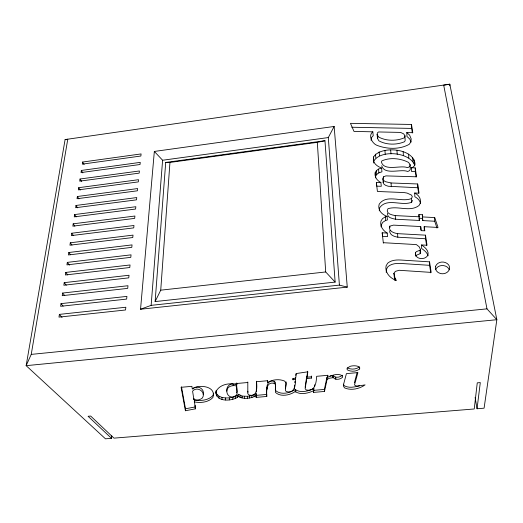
<?xml version="1.0" encoding="UTF-8"?>
<svg xmlns="http://www.w3.org/2000/svg" width="523" height="523" viewBox="0 0 523 523"><rect width="100%" height="100%" fill="white"/><g stroke="black" fill="none" stroke-linecap="round" stroke-linejoin="round"><path stroke-width="0.78" d="M247.379 396.31L242.064 396.081L238.723 394.296L238.704 396.316L240.116 397.395L244.496 398.395L247.379 398.317L247.379 396.31L251.818 395.571L256.185 393.682L256.152 397.382L266.776 396.46C266.573 390.988 265.965 381.287 274.229 383.366L275.451 384.49L275.51 392.459C280.661 397.232 289.925 395.27 295.247 391.524L295.175 389.498C289.873 393.25 280.596 395.218 275.471 390.433L275.294 389.223M244.496 398.395L244.503 396.388M371.075 140.275L371.513 137.529L373.219 135.705L372.814 131.822L353.999 131.423L350.449 123.343L411.503 124.454L412.784 132.705L406.789 132.567L406.979 136.496L409.797 139.072L411.019 142.053M240.116 397.395L240.122 395.381M242.057 398.088L242.064 396.081M216.045 391.531C219.346 384.477 230.015 382.215 236.756 384.98L236.775 382.921M216.764 396.14L216.816 394.126L215.979 391.943C216.071 402.037 230.859 401.318 237.279 397.447L237.298 395.434L238.723 394.296M235.37 398.493L235.389 396.486L237.298 395.434M232.774 399.343L232.8 397.343L235.389 396.486M233.134 385.667A2.948 1.19 0.2 0 1 236.559 386.229L237.096 393.61L236.671 394.832C228.074 402.723 221.412 386.654 233.134 385.667L233.153 383.607C229.329 383.758 226.008 387.281 226.838 391.171M229.336 399.886L229.362 397.879L232.8 397.343M225.57 399.964L225.603 397.964L222.04 397.454L218.993 396.218L216.816 394.126M222 399.454L222.04 397.454M218.947 398.232L218.993 396.218M236.756 384.98L236.788 383.49L247.804 382.503M449.78 85.818L449.813 84.19L65.1 139.569L26.15 365.662L105.463 438.81L111.517 438.339L111.765 435.907M256.486 381.221C257.041 386.602 257.898 397.179 249.255 395.094L247.817 393.754L247.804 381.973M256.296 391.923L256.538 381.718L267.639 380.718L267.567 382.411C272.581 379.508 279.236 378.744 284.59 381.077L285.898 382.62L286.173 383.98L285.375 389.785L285.512 390.792L286.539 391.629C295.403 393.747 295.743 383.777 295.475 377.443L295.273 378.959M256.152 397.382L256.185 393.682M193.915 399.683L192.588 391.171C197.125 385.628 206.663 392.296 202.198 398.166C199.923 399.932 196.668 400.618 193.915 399.683L193.968 398.343M194.229 401.873C200.518 403.2 208.291 402.377 212.881 397.545C216.614 386.033 199.355 384.163 192.248 388.72L191.889 386.327L181.089 387.301L185.404 410.738L195.301 408.868L194.308 399.879C200.59 401.213 208.37 400.376 212.933 395.532L213.704 393.146M195.301 408.868L195.354 407.561M404.998 135.862L404.279 137.85C396.349 141.184 386.072 141.164 378.469 136.928L377.109 134.378L377.488 132.809L378.6 131.959L400.592 132.411L403.723 133.914L404.998 135.862L405.155 140.7L404.482 141.759C396.604 145.074 386.379 145.041 378.835 140.805L377.482 138.262L377.109 134.378M185.404 410.738L185.495 408.783L181.481 386.811M215.927 393.969L216.038 390.714M266.776 396.46C266.41 390.858 265.338 379.234 274.189 381.3L275.412 382.431L275.464 388.478M286.114 381.921L285.46 388.759M387.648 213.26L387.563 214.554L388.308 216.352L389.968 217.627L392.427 218.522L395.512 219.222L419.368 220.458L418.916 214.574L422.368 214.731L422.793 220.582L434.705 221.242L437.012 228.061M155.128 301.568L160.731 290.167L169.949 162.424L317.324 142.348L324.966 140.726L335.132 282.093L155.128 301.568L165.713 162.437L324.966 140.726M386.216 272.352L386.451 269.26L388.001 266.625C391.629 263.527 396.65 263.213 401.213 263.487L429.605 265.324L430.749 272.823M375.494 177.944L375.22 172.583L376.39 170.603L378.515 169.073L381.594 168.04L381.947 171.825L378.894 172.858L376.776 174.375L375.619 176.349M140.543 309.23L151.134 305.354L162.607 160.241L154.337 151.441L334.145 126.468L347.265 287.127L140.543 309.23L154.337 151.441M375.22 172.583C374.207 176.833 377.266 180.781 380.914 182.579L381.28 186.319L376.756 186.136L376.357 182.403L380.914 182.579M381.123 226.917L381.3 224.766L382.803 222.295L385.673 220.431L387.412 219.974L387.079 216.352C381.967 214.724 377.331 209.913 379.188 204.218C386.49 193.673 401.37 202.754 411.496 198.531L412.301 196.648L411.457 195.079L407.064 193.065L404.004 192.556L377.41 191.47L376.357 182.403M203.212 394.532C204.924 388.458 196.661 384.503 192.673 389.132M379.286 210.841L379.567 207.879C386.811 197.38 401.599 206.441 411.66 202.251L412.457 200.368M373.461 161.502L373.605 156.92C380.868 145.119 415.765 148.212 414.85 165.275M373.782 163.026L373.605 156.92M295.547 379.521L292.965 379.75L293.115 378.43L295.672 378.194L296.358 373.527L307.864 371.807L306.949 377.181L311.662 376.763L311.486 378.096L306.785 378.515L305.131 388.733L306.308 390.014C315.062 391.57 316.265 383.287 316.624 376.312L327.993 375.292L327.575 377.371C331.915 375.233 337.492 373.102 342.094 375.573L342.67 376.455L342.539 377.318C340.198 379.489 335.596 380.371 333.314 377.671L329.51 378.194L327.091 379.312L324.489 391.452L313.617 392.394L313.552 391.047M65.1 139.569L67.768 139.249L31.236 354.391L26.15 365.662L496.85 319.71L486.985 308.858L443.694 85.144L449.813 84.19L496.85 319.71L484.082 408.182L477.054 408.751L480.291 382.588L477.264 382.843L474.25 408.979L113.955 438.143L90.675 416.053L88.08 416.275L111.517 438.339M383.333 242.698L416.406 244.594L419.132 246.732L420.433 249.36L420.119 250.151L416.471 251.602L415.537 252.537L415.334 254.132L416.223 256.342C419.23 259.859 425.814 259.258 427.971 255.119C429.076 250.576 424.839 247.242 421.545 244.954L421.643 248.497C424.251 250.406 427.226 252.511 428.043 255.825M294.456 385.026L294.318 388.582M294.763 382.751L294.965 381.234M295.711 375.331L295.94 373.768M59.38 314.388L58.968 317.115L125.566 309.982L125.84 307.236L59.38 314.388L62.034 317.415M61.021 303.628L60.616 306.301L126.651 299.084L126.919 296.391L61.021 303.628L63.12 306.086M62.636 293.05L62.237 295.678L127.717 288.376L127.978 285.728L62.636 293.05L64.702 295.547M64.224 282.655L63.832 285.238L128.763 277.857L129.024 275.255L64.224 282.655L66.264 285.185M65.78 272.431L65.395 274.974L129.789 267.521L130.044 264.965L65.78 272.431L67.8 275M67.317 262.383L66.937 264.88L130.802 257.355L131.051 254.845L67.317 262.383L69.448 265.168M68.827 252.504L68.448 254.956L131.796 247.366L132.044 244.895L68.827 252.504L70.507 254.753M70.304 242.783L69.938 245.195L132.777 237.54L133.019 235.115L70.304 242.783L71.971 245.065M71.762 233.225L71.403 235.598L133.738 227.884L133.973 225.491L71.762 233.225L73.41 235.527M73.2 223.818L72.841 226.158L134.679 218.385L134.914 216.032L73.2 223.818L74.822 226.145M74.612 214.567L74.259 216.868L135.607 209.037L135.843 206.722L74.612 214.567L76.214 216.914M75.998 205.461L75.652 207.723L136.523 199.845L136.751 197.57L75.998 205.461L77.587 207.834M77.365 196.504L77.025 198.727L137.425 190.797L137.647 188.561L77.365 196.504L78.934 198.89M78.712 187.685L78.378 189.875L138.307 181.899L138.53 179.696L78.712 187.685L80.261 190.091M80.039 179.003L79.705 181.161L139.183 173.139L139.399 170.969L80.039 179.003L81.568 181.429M81.34 170.452L81.019 172.577L140.04 164.516L140.249 162.378L81.34 170.452L82.856 172.904M82.627 162.038L82.307 164.13L140.883 156.024L141.092 153.925L82.627 162.038L84.125 164.503M307.504 371.238L306.949 377.181M295.175 389.498C300.535 393.283 308.328 391.158 313.859 388.55L313.519 390.367L324.371 389.426L326.967 377.233L327.091 379.312M313.617 392.394L313.859 388.55M422.702 216.927L434.698 217.575L438.058 227.453L424.192 226.688L424.82 230.806L421.329 230.669L420.714 226.551L393.459 225.125L389.779 226.178L389.36 228.342C390.276 231.937 394.335 233.095 397.565 233.637L425.487 235.16L427.03 245.241L421.545 244.954M389.962 230.48L389.687 231.918C390.583 235.494 394.617 236.658 397.826 237.2L425.559 238.75L426.618 245.699M377.482 138.262L377.861 136.699M357.078 372.762L354.359 382.849M418.603 193.098L417.785 187.75L388.321 186.26L385.784 185.436L383.993 184.227L383.189 182.619L383.601 181.278M383.189 182.619L382.836 178.866L383.457 176.846L385.954 175.885L416.57 176.807L415.21 167.87L410.83 167.759M236.69 392.806L237.115 391.583L236.573 384.176M415.537 252.537L415.68 256.041L416.609 255.113L420.231 253.668L420.433 249.36M347.265 287.127L339.407 285.113L328.3 137.562L334.145 126.468M435.633 269.691C437.627 264.612 445.269 264.187 448.479 268.299A7.015 5.838 0.8 0 1 449.224 269.744M374.01 160.738C381.398 149.408 410.3 152.219 414.7 165.425M393.917 273.359L395.336 271.372L399.16 270.286L431.174 272.398L429.56 261.846L400.964 260.029C396.369 259.754 391.309 260.081 387.661 263.193L386.098 265.847C384.608 272.653 390.433 278.524 396.46 280.524L395.074 278.308L393.917 273.359L394.937 280.387M342.388 375.233C340.055 377.416 335.452 378.299 333.184 375.592L330.118 375.965M372.814 131.822C367.963 135.457 371.971 142.982 376.416 145.113C386.641 149.264 399.435 149.787 409.241 144.322L410.967 141.766L411.17 138.876L409.627 135.15L406.789 132.567M237.279 397.447L238.704 396.316M359.36 366.917C356.156 369.5 351.195 369.754 347.547 367.989M359.543 369.029C356.326 371.611 351.371 371.86 347.703 370.101L346.971 369.114L347.22 368.035L350.292 366.283A6.426 2.68 -3.7 0 1 357.471 366.205A6.426 2.68 -3.7 0 1 359.445 369.003M387.079 216.352L385.327 216.81L382.437 218.686L380.927 221.164C379.737 226.073 383.098 230.715 387.197 233.062L387.536 236.618L382.561 236.337L382.189 232.787L387.197 233.062M247.379 398.317L251.825 397.585L256.192 395.702M313.963 390.583C308.413 393.185 300.62 395.296 295.247 391.524M359.471 385.732C354.672 387.092 349.044 388.328 344.422 385.843L343.369 384.255M185.495 408.783L195.38 406.901L195.138 405.345M162.607 160.241L328.3 137.562M160.731 290.167L325.698 271.96L335.132 282.093M151.134 305.354L339.407 285.113M31.236 354.391L486.985 308.858M256.139 395.375L266.743 394.447M225.603 397.964L229.362 397.879M165.713 162.437L169.949 162.424M351.796 127.239L411.66 128.416L412.353 132.901M382.836 178.866L383.647 180.474L385.444 181.684L391.034 182.965L417.668 183.972L419.073 193.177L414.706 193.013L414.85 196.753C417.563 198.204 420.1 200.531 420.551 203.728M419.034 218.241L422.46 218.398L422.793 220.582M416.138 176.892L415.34 171.694L411.575 171.505L411.418 167.68L412.961 167.183L414.138 166.124L414.791 164.47L414.739 162.195M414.706 193.013C418.459 194.765 421.309 198.707 420.361 202.976L419.054 205.506C409.967 212.443 397.925 205.454 387.942 208.729L387.229 210.913L387.981 212.717L389.655 213.992L392.126 214.894L395.238 215.587L419.25 216.803M381.594 168.04C377.907 166.615 373.971 164.215 373.304 159.979M410.058 164.719L408.607 162.431C400.696 158.358 390.165 157.175 381.947 160.855L381.359 161.934C384.085 171.766 400.853 164.81 407.378 167.621L408.241 167.386A3.073 2.354 -6.1 0 0 410.058 164.719L410.228 168.55A3.053 2.34 -6 0 1 408.424 171.211L407.561 171.439C401.082 168.641 384.405 175.532 381.712 165.745M247.994 392.204L247.81 391.224M305.157 387.177L306.694 376.429L306.785 378.515M475.119 397.487L477.054 408.751M419.145 218.98L419.368 220.458M382.189 232.787L383.352 243.175M376.39 170.603L376.776 174.375M375.442 154.115L375.834 157.939M378.515 169.073L378.894 172.858M379.116 151.833L379.482 155.671M385.327 216.81L385.673 220.431M383.457 176.846L383.601 178.35M395.074 278.308L395.251 280.328M394.205 275.719L394.505 279.099M389.779 226.178L389.91 227.61M384.895 150.389L385.229 154.239M391.034 182.965L391.335 186.718M390.674 150.036L390.969 153.893M395.238 215.587L395.512 219.222M397.565 233.637L397.826 237.2M335.701 377.194L335.844 379.273M396.97 150.467L397.219 154.331M333.184 375.592L333.314 377.671M317.324 142.348L325.698 271.96M332.314 375.507L332.445 377.593M327.45 375.285L327.575 377.371M324.371 389.426L324.489 391.452M403.168 151.788L403.377 155.658M314.571 384.745L314.676 386.791M311.381 376.011L311.486 378.096M408.62 154.102L408.796 157.972M411.496 198.531L411.66 202.251M411.503 124.454L411.66 128.416M412.699 157.541L412.85 161.398M414.026 159.711L414.17 163.562M415.21 167.87L415.34 171.694M295.704 390.112L295.776 392.139M292.919 378.364L292.965 379.75M417.668 183.972L417.785 187.75M418.916 214.574L418.988 216.777M420.119 250.151L420.231 253.668M420.714 226.551L420.819 230.172M422.368 214.731L422.46 218.398M424.192 226.688L424.271 230.31M425.487 235.16L425.559 238.75M274.189 381.3L274.229 383.366M267.534 380.339L267.567 382.411M267.135 387.164L267.168 389.21M429.56 261.846L429.605 265.324M254.178 394.78L254.185 396.794M251.818 395.571L251.825 397.585M434.698 217.575L434.705 221.242M249.491 396.055L249.491 398.062M234.742 383.601A2.948 1.19 0.2 0 1 235.86 383.83M435.633 266.233L435.456 268.567L436.352 270.79L438.124 272.509L440.543 273.555A7.067 5.864 0.6 0 0 448.106 271.43A7.067 5.864 0.6 0 0 448.571 264.821C445.335 260.689 437.646 261.121 435.633 266.233M343.604 384.255L343.513 386.301L344.572 387.883C351.116 390.786 359.393 388.877 365.106 384.876L357.523 386.124L355.483 385.719L354.529 384.895L357.915 372.598L346.409 373.638L343.604 384.255"/></g></svg>
